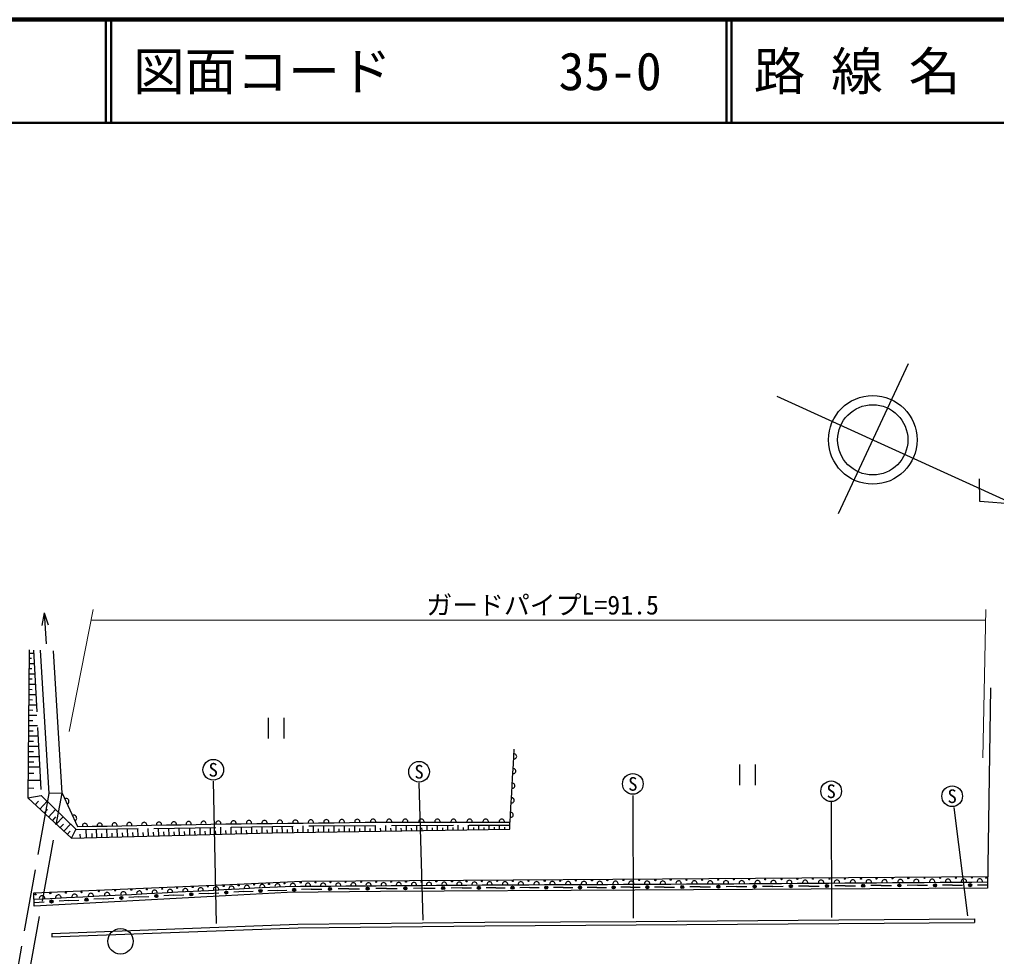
# Model space of a CAD drawing. Units: millimetres, scale not verified. Extents: x 40000 to 680000, y 20000 to 380000.
# Drawn here: x 109404 to 203860, y 289424 to 380000 of the extents above; entities that cross this region are included whole.
import ezdxf
from ezdxf.enums import TextEntityAlignment as Align

# ---------------------------------------------------------------- set-up
doc = ezdxf.new("R2010")
doc.units = ezdxf.units.MM
doc.header["$LTSCALE"] = 1000
doc.linetypes.add('DASHED', pattern=[7.5, 6, -1.5])
for name, color, linetype, lineweight in [('M-BGD', 7, 'Continuous', 25), ('M-BGD-EXST', 7, 'Continuous', 25), ('M-BMK-SRVR', 3, 'Continuous', 25), ('M-STR-HTXT', 7, 'Continuous', 13), ('M-TTL', 2, 'Continuous', 140), ('M-TTL-LINE', 7, 'Continuous', 50)]:
    doc.layers.add(name, color=color, linetype=linetype, lineweight=lineweight)
doc.layers.add('M-TTL-TXT', color=7, linetype='Continuous')
doc.styles.add('ＭＳ ゴシック', font='')
doc.styles.get('ＭＳ ゴシック').set_extended_font_data('MS Gothic')

msp = doc.modelspace()

# ---------------------------------------------------------------- linework, layer by layer
at = {"layer": 'M-BGD'}
for p, q in [((111776, 322645), (111558, 321427)), ((111776, 322645), (112157, 321468)), ((111776, 322645), (111981, 319652)), ((110331, 318750), (110782, 318747)), ((111406, 319019), (112228, 305193)), ((113512, 305209), (112699, 318956)), ((110323, 317751), (110833, 317746)), ((110327, 318250), (110567, 318249)), ((110315, 316751), (110885, 316746)), ((110319, 317251), (110589, 317248)), ((110307, 315751), (110936, 315745)), ((110311, 316251), (110611, 316248)), ((110299, 314751), (110988, 314745)), ((110303, 315251), (110633, 315248)), ((110291, 313751), (111039, 313745)), ((110295, 314251), (110654, 314248)), ((110283, 312751), (111091, 312744)), ((110287, 313251), (110676, 313247)), ((110275, 311751), (111142, 311744)), ((110279, 312251), (110698, 312247)), ((110270, 311251), (110719, 311247)), ((110262, 310251), (110741, 310247)), ((110266, 310751), (111194, 310743)), ((110254, 309251), (110763, 309247)), ((110258, 309751), (111245, 309743)), ((157212, 309474), (157131, 308061)), ((110246, 308251), (110784, 308246)), ((110250, 308751), (111297, 308742)), ((157131, 308061), (157049, 306647)), ((110789, 307102), (110237, 307106)), ((110242, 307751), (111348, 307742)), ((111416, 306432), (110232, 306442)), ((157049, 306647), (156968, 305233)), ((110798, 305677), (110225, 305681)), ((113512, 305209), (112228, 305193)), ((113512, 305209), (114258, 303596)), ((156968, 305233), (156887, 303819)), ((110218, 304751), (111490, 304982)), ((111242, 304446), (110919, 304098)), ((112066, 304422), (111373, 303677)), ((112108, 303641), (111785, 303294)), ((112217, 302892), (112892, 303618)), ((114258, 303596), (115005, 301983)), ((156887, 303819), (156806, 302405)), ((112583, 302551), (112917, 302910)), ((112949, 302211), (113609, 302920)), ((130841, 302255), (132338, 302272)), ((132338, 302272), (133834, 302289)), ((133834, 302289), (135331, 302306)), ((135331, 302306), (136827, 302323)), ((136827, 302323), (138324, 302341)), ((138324, 302341), (139820, 302358)), ((139820, 302358), (141317, 302375)), ((141317, 302375), (142813, 302392)), ((142813, 302392), (144368, 302393)), ((144368, 302393), (145923, 302395)), ((145923, 302395), (147477, 302396)), ((147477, 302396), (149032, 302398)), ((149032, 302398), (150587, 302399)), ((150587, 302399), (152142, 302401)), ((152142, 302401), (153697, 302402)), ((153697, 302402), (155251, 302404)), ((155251, 302404), (156806, 302405)), ((113315, 301870), (113641, 302221)), ((113682, 301530), (114326, 302223)), ((114299, 301544), (114006, 301228)), ((114414, 300849), (114854, 301708)), ((115005, 301983), (116439, 302009)), ((115812, 301699), (115834, 300887)), ((116439, 302009), (117873, 302034)), ((116877, 300916), (116855, 301716)), ((117376, 300929), (117366, 301327)), ((117876, 300943), (117855, 301733)), ((117873, 302034), (119307, 302060)), ((118376, 300956), (118365, 301349)), ((118876, 300970), (118855, 301749)), ((119307, 302060), (120741, 302085)), ((119376, 300983), (119365, 301370)), ((119875, 300997), (119855, 301765)), ((120375, 301011), (120365, 301392)), ((120741, 302085), (122175, 302111)), ((120875, 301024), (120855, 301782)), ((121375, 301038), (121365, 301414)), ((121875, 301051), (121854, 301798)), ((122175, 302111), (123609, 302136)), ((122375, 301065), (122364, 301435)), ((122874, 301078), (122854, 301814)), ((123374, 301092), (123364, 301457)), ((123609, 302136), (125043, 302162)), ((123874, 301106), (123854, 301831)), ((124374, 301119), (124364, 301479)), ((124874, 301133), (124854, 301847)), ((125043, 302162), (126477, 302187)), ((125373, 301146), (125364, 301501)), ((125873, 301160), (125854, 301863)), ((126373, 301173), (126364, 301522)), ((126477, 302187), (127911, 302212)), ((126873, 301187), (126854, 301880)), ((127373, 301201), (127363, 301544)), ((127872, 301214), (127854, 301896)), ((127911, 302212), (129345, 302238)), ((128372, 301228), (128363, 301566)), ((128872, 301241), (128854, 301912)), ((129345, 302238), (130841, 302255)), ((129372, 301255), (129363, 301588)), ((129872, 301268), (129854, 301929)), ((130372, 301282), (130363, 301609)), ((130871, 301296), (130854, 301945)), ((131371, 301309), (131362, 301631)), ((131871, 301323), (131854, 301961)), ((132371, 301336), (132362, 301653)), ((132871, 301350), (132854, 301978)), ((133370, 301363), (133362, 301675)), ((133875, 301377), (133853, 301994)), ((134323, 301384), (134318, 301693)), ((134822, 301392), (134813, 302010)), ((135322, 301400), (135317, 301709)), ((135822, 301408), (135812, 302026)), ((136322, 301416), (136317, 301725)), ((136822, 301424), (136812, 302042)), ((137322, 301432), (137317, 301741)), ((137822, 301440), (137812, 302059)), ((138322, 301448), (138317, 301754)), ((138822, 301456), (138812, 302062)), ((139322, 301464), (139317, 301764)), ((139822, 301472), (139812, 302066)), ((140322, 301480), (140317, 301774)), ((140822, 301488), (140812, 302069)), ((141322, 301496), (141317, 301783)), ((141822, 301504), (141813, 302072)), ((142322, 301512), (142317, 301793)), ((142821, 301520), (142813, 302075)), ((143321, 301528), (143317, 301802)), ((143821, 301536), (143813, 302078)), ((144321, 301544), (144317, 301812)), ((144821, 301552), (144813, 302081)), ((145321, 301560), (145317, 301821)), ((145821, 301568), (145813, 302084)), ((146321, 301576), (146317, 301831)), ((146821, 301584), (146813, 302088)), ((147321, 301592), (147317, 301840)), ((147821, 301600), (147813, 302091)), ((148321, 301608), (148317, 301850)), ((148821, 301616), (148813, 302094)), ((149321, 301624), (149317, 301860)), ((149821, 301632), (149813, 302097)), ((150321, 301640), (150317, 301869)), ((150820, 301648), (150813, 302100)), ((151320, 301656), (151317, 301879)), ((151820, 301664), (151813, 302103)), ((152320, 301672), (152317, 301888)), ((152820, 301680), (152813, 302106)), ((153320, 301688), (153317, 301898)), ((153820, 301696), (153813, 302109)), ((154320, 301704), (154317, 301907)), ((154820, 301712), (154814, 302113)), ((155320, 301720), (155317, 301917)), ((155820, 301728), (155814, 302116)), ((156320, 301736), (156317, 301926)), ((115242, 301255), (115253, 300872)), ((116381, 301302), (116392, 300902)), ((196877, 296586), (198412, 296598)), ((198412, 296598), (199946, 296609)), ((199946, 296609), (201481, 296620)), ((201481, 296620), (203016, 296631)), ((123210, 295579), (124696, 295657)), ((124696, 295657), (126182, 295734)), ((126182, 295734), (127669, 295811)), ((127669, 295811), (129155, 295888)), ((129155, 295888), (130641, 295966)), ((131078, 295696), (130113, 295646)), ((130641, 295966), (132127, 296043)), ((131078, 295696), (132008, 295728)), ((132127, 296043), (133613, 296120)), ((134334, 295810), (133403, 295778)), ((133613, 296120), (135100, 296197)), ((134334, 295810), (135264, 295843)), ((135100, 296197), (136563, 296208)), ((136563, 296208), (138026, 296219)), ((137589, 295925), (136659, 295893)), ((137589, 295925), (138632, 295934)), ((138026, 296219), (139489, 296229)), ((139489, 296229), (140952, 296240)), ((141238, 295957), (140196, 295948)), ((140952, 296240), (142415, 296250)), ((141238, 295957), (142281, 295965)), ((142415, 296250), (143878, 296261)), ((144888, 295988), (143845, 295979)), ((143878, 296261), (145341, 296271)), ((144888, 295988), (145930, 295997)), ((145341, 296271), (146804, 296282)), ((146804, 296282), (148267, 296293)), ((148537, 296019), (147494, 296010)), ((148267, 296293), (149731, 296303)), ((148537, 296019), (149579, 296028)), ((149731, 296303), (151194, 296314)), ((152186, 296050), (151143, 296041)), ((151194, 296314), (152657, 296324)), ((152186, 296050), (153116, 296054)), ((152657, 296324), (154120, 296335)), ((154120, 296335), (155583, 296345)), ((155443, 296063), (154512, 296059)), ((155443, 296063), (156373, 296066)), ((155583, 296345), (157109, 296353)), ((157109, 296353), (158635, 296360)), ((158700, 296076), (157769, 296072)), ((158635, 296360), (160161, 296367)), ((158700, 296076), (159630, 296079)), ((160161, 296367), (161686, 296375)), ((161957, 296088), (161026, 296085)), ((161686, 296375), (163212, 296382)), ((161957, 296088), (162887, 296092)), ((163212, 296382), (164738, 296389)), ((165214, 296101), (164283, 296097)), ((164738, 296389), (166264, 296397)), ((165214, 296101), (166144, 296105)), ((166264, 296397), (167790, 296404)), ((168470, 296114), (167540, 296110)), ((167790, 296404), (169316, 296411)), ((168470, 296114), (169401, 296118)), ((169316, 296411), (170842, 296419)), ((171727, 296127), (170797, 296123)), ((170842, 296419), (172367, 296426)), ((171727, 296127), (172727, 296134)), ((172367, 296426), (173893, 296433)), ((173893, 296433), (175419, 296441)), ((175226, 296152), (174227, 296145)), ((175226, 296152), (176226, 296159)), ((175419, 296441), (176945, 296448)), ((176945, 296448), (178471, 296455)), ((178725, 296177), (177726, 296170)), ((178471, 296455), (179997, 296463)), ((178725, 296177), (179725, 296184)), ((179997, 296463), (181531, 296474)), ((182224, 296202), (181225, 296195)), ((181531, 296474), (183066, 296485)), ((182224, 296202), (183224, 296209)), ((183066, 296485), (184600, 296496)), ((184600, 296496), (186135, 296508)), ((185724, 296227), (184724, 296220)), ((185724, 296227), (186723, 296235)), ((186135, 296508), (187670, 296519)), ((187670, 296519), (189204, 296530)), ((189223, 296253), (188223, 296246)), ((189204, 296530), (190739, 296541)), ((189223, 296253), (190222, 296260)), ((190739, 296541), (192273, 296553)), ((192722, 296278), (191722, 296271)), ((192273, 296553), (193808, 296564)), ((192722, 296278), (193721, 296285)), ((193808, 296564), (195343, 296575)), ((196221, 296303), (195221, 296296)), ((195343, 296575), (196877, 296586)), ((196221, 296303), (197191, 296306)), ((199616, 296313), (198646, 296310)), ((199616, 296313), (200586, 296316)), ((203011, 296324), (202041, 296321)), ((110796, 294959), (112369, 295037)), ((110807, 294652), (111773, 294701)), ((112369, 295037), (113943, 295114)), ((114186, 294826), (113221, 294776)), ((113943, 295114), (115517, 295192)), ((114186, 294826), (115151, 294875)), ((115517, 295192), (117090, 295270)), ((117564, 295000), (116599, 294950)), ((117090, 295270), (118664, 295347)), ((117564, 295000), (118530, 295049)), ((118664, 295347), (120238, 295425)), ((120943, 295174), (119977, 295124)), ((120238, 295425), (121724, 295502)), ((120943, 295174), (121908, 295223)), ((121724, 295502), (123210, 295579)), ((124321, 295348), (123356, 295298)), ((124321, 295348), (125286, 295397)), ((127700, 295522), (126734, 295472)), ((127700, 295522), (128665, 295571)), ((201728, 293055), (201730, 292705)), ((112527, 291656), (112540, 291306))]:
    msp.add_line(p, q, dxfattribs=at)
at = {"layer": 'M-BGD', "linetype": 'DASHED'}
for p, q in [((112228, 305193), (106343, 272163)), ((107583, 272621), (113512, 305209))]:
    msp.add_line(p, q, dxfattribs=at)
at = {"layer": 'M-BGD'}
for points in [[(110334, 319053), (110218, 304751), (114414, 300849), (133867, 301377), (156820, 301744), (156806, 302405)], [(203288, 315392), (203007, 296020), (168884, 295849), (144316, 295699), (135291, 295620), (129318, 295288), (110821, 294286), (110772, 295586), (129753, 296383), (136698, 296688), (152318, 296806), (171571, 296925), (203023, 297156)], [(112527, 291656), (136323, 292549), (154384, 292730), (169013, 292819), (188629, 292951), (201728, 293055)], [(112540, 291306), (136331, 292199), (154387, 292380), (169016, 292469), (188632, 292601), (201730, 292705)]]:
    msp.add_lwpolyline(points, dxfattribs=at)
at = {"layer": 'M-BGD', "linetype": 'DASHED'}
msp.add_lwpolyline([(110766, 319051), (111490, 304982), (114879, 301684), (137868, 302059), (156812, 302119)], dxfattribs=at)
at = {"layer": 'M-BGD'}
for centre, radius in [((136586, 296570), 50), ((138029, 296577), 50), ((139479, 296599), 50), ((140915, 296628), 50), ((142430, 296628), 50), ((143873, 296635), 50), ((145323, 296650), 50), ((146773, 296650), 50), ((148267, 296642), 50), ((149702, 296678), 50), ((151218, 296686), 50), ((152625, 296686), 50), ((154104, 296700), 50), ((155575, 296729), 50), ((157112, 296715), 50), ((158620, 296729), 50), ((160179, 296736), 50), ((161672, 296736), 50), ((163202, 296758), 50), ((164753, 296779), 50), ((166239, 296787), 50), ((167790, 296816), 50), ((169320, 296808), 50), ((170878, 296801), 50), ((172357, 296837), 50), ((173894, 296830), 50), ((175416, 296830), 50), ((176946, 296844), 50), ((178461, 296873), 50), ((179962, 296873), 50), ((181499, 296873), 50), ((183064, 296888), 50), ((184608, 296917), 50), ((186109, 296931), 50), ((187718, 296938), 50), ((189190, 296938), 50), ((190763, 296931), 50), ((192263, 296945), 50), ((193800, 296974), 50), ((195337, 296982), 50), ((196903, 297018), 50), ((198425, 297018), 50), ((199926, 297025), 50), ((201470, 297046), 50), ((202855, 297032), 50), ((115388, 295640), 50), ((117077, 295733), 50), ((118649, 295805), 50), ((120215, 295878), 50), ((121723, 295906), 50), ((123195, 295964), 50), ((124652, 296051), 50), ((126146, 296130), 50), ((127610, 296195), 50), ((129140, 296238), 50), ((129389, 295609), 150), ((129389, 295609), 99), ((129389, 295609), 49), ((130590, 296289), 50), ((132098, 296375), 50), ((132706, 295753), 150), ((132706, 295753), 99), ((132706, 295753), 49), ((133527, 296426), 50), ((135020, 296484), 50), ((135961, 295868), 150), ((135961, 295868), 99), ((135961, 295868), 49), ((139414, 295941), 150), ((139414, 295941), 99), ((139414, 295941), 49), ((143063, 295972), 150), ((143063, 295972), 99), ((143063, 295972), 49), ((146712, 296003), 150), ((146712, 296003), 99), ((146712, 296003), 49), ((150361, 296034), 150), ((150361, 296034), 99), ((150361, 296034), 49), ((153814, 296056), 150), ((153814, 296056), 99), ((153814, 296056), 49), ((157071, 296069), 150), ((157071, 296069), 99), ((157071, 296069), 49), ((160328, 296082), 150), ((160328, 296082), 99), ((160328, 296082), 49), ((163585, 296095), 150), ((163585, 296095), 99), ((163585, 296095), 49), ((166842, 296107), 150), ((166842, 296107), 99), ((166842, 296107), 49), ((170099, 296120), 150), ((170099, 296120), 99), ((170099, 296120), 49), ((173477, 296139), 150), ((173477, 296139), 99), ((173477, 296139), 49), ((176976, 296164), 150), ((176976, 296164), 99), ((176976, 296164), 49), ((180475, 296190), 150), ((180475, 296190), 99), ((180475, 296190), 49), ((183974, 296215), 150), ((183974, 296215), 99), ((183974, 296215), 49), ((187473, 296240), 150), ((187473, 296240), 99), ((187473, 296240), 49), ((190972, 296265), 150), ((190972, 296265), 99), ((190972, 296265), 49), ((194471, 296291), 150), ((194471, 296291), 99), ((194471, 296291), 49), ((197918, 296308), 150), ((197918, 296308), 99), ((197918, 296308), 49), ((201314, 296318), 150), ((201314, 296318), 99), ((201314, 296318), 49), ((110958, 295430), 50), ((112380, 295539), 50), ((112497, 294739), 150), ((112497, 294739), 99), ((112497, 294739), 49), ((113888, 295589), 50), ((115875, 294913), 150), ((115875, 294913), 99), ((115875, 294913), 49), ((119253, 295087), 150), ((119253, 295087), 99), ((119253, 295087), 49), ((122632, 295261), 150), ((122632, 295261), 99), ((122632, 295261), 49), ((126010, 295435), 150), ((126010, 295435), 99), ((126010, 295435), 49)]:
    msp.add_circle(centre, radius, dxfattribs=at)
for centre, radius, start, end in [((157228, 308764), 243, 253.10516, 100.32499), ((157147, 307350), 243, 253.10538, 100.3272), ((157066, 305936), 243, 253.10516, 100.32499), ((113889, 304404), 296, 294.10054, 115.5685), ((156985, 304523), 243, 253.10516, 100.32499), ((156904, 303109), 243, 253.10418, 100.32825), ((114635, 302791), 296, 294.10096, 115.56984), ((115721, 302051), 245, 348.11225, 193.92285), ((117155, 302076), 245, 348.11225, 193.92285), ((118589, 302102), 245, 348.11225, 193.92285), ((120023, 302127), 245, 348.11225, 193.92285), ((121457, 302153), 245, 348.11225, 193.92285), ((122891, 302178), 245, 348.11411, 193.92099), ((124325, 302204), 245, 348.11414, 193.92096), ((125759, 302229), 245, 348.11228, 193.92282), ((127193, 302255), 245, 348.11225, 193.92285), ((128627, 302280), 245, 348.11225, 193.92285), ((130093, 302293), 254, 350.13758, 191.17177), ((131589, 302310), 254, 350.13758, 191.17177), ((133086, 302327), 254, 350.13548, 191.17158), ((134582, 302344), 254, 350.13758, 191.17177), ((136078, 302361), 254, 350.13758, 191.17177), ((137575, 302378), 254, 350.13548, 191.17158), ((139071, 302395), 254, 350.13758, 191.17177), ((140568, 302412), 254, 350.13758, 191.17177), ((142064, 302430), 254, 350.13758, 191.17177), ((143591, 302431), 262, 351.69274, 188.4156), ((145145, 302432), 262, 351.69085, 188.41749), ((146700, 302434), 262, 351.6929, 188.41765), ((148255, 302435), 262, 351.69383, 188.41451), ((149810, 302437), 262, 351.69085, 188.41749), ((151364, 302438), 262, 351.6929, 188.41765), ((152919, 302440), 262, 351.6929, 188.41765), ((154474, 302441), 262, 351.69383, 188.41451), ((156029, 302442), 262, 351.69195, 188.4164), ((148999, 296349), 249, 348.62611, 192.20094), ((150462, 296359), 249, 348.62636, 192.20304), ((151925, 296370), 249, 348.62636, 192.20304), ((153388, 296381), 249, 348.62636, 192.20304), ((154851, 296391), 249, 348.62611, 192.20094), ((156346, 296391), 258, 350.85153, 189.6982), ((157872, 296399), 258, 350.85075, 189.69897), ((159397, 296406), 258, 350.85056, 189.69691), ((160923, 296413), 258, 350.85263, 189.69709), ((162449, 296421), 258, 350.85075, 189.69897), ((163975, 296428), 258, 350.84946, 189.69802), ((165501, 296435), 258, 350.85153, 189.6982), ((167027, 296443), 258, 350.85075, 189.69897), ((168553, 296450), 258, 350.85056, 189.69691), ((170078, 296457), 258, 350.85263, 189.69709), ((171604, 296464), 258, 350.85076, 189.69897), ((173130, 296472), 258, 350.84946, 189.69802), ((174656, 296479), 258, 350.85263, 189.69709), ((176182, 296486), 258, 350.85075, 189.69897), ((177708, 296494), 258, 350.85056, 189.69691), ((179234, 296501), 258, 350.85263, 189.69709), ((180764, 296509), 259, 351.31946, 189.52059), ((182298, 296520), 259, 351.32135, 189.5187), ((183833, 296532), 259, 351.32153, 189.52076), ((185367, 296543), 259, 351.32057, 189.51947), ((186902, 296554), 259, 351.32153, 189.52076), ((188437, 296565), 259, 351.31946, 189.52059), ((189971, 296577), 259, 351.32153, 189.52076), ((191506, 296588), 259, 351.32057, 189.51947), ((193040, 296599), 259, 351.32136, 189.51869), ((194575, 296610), 259, 351.32153, 189.52076), ((196110, 296622), 259, 351.31946, 189.52059), ((197644, 296633), 259, 351.32264, 189.51964), ((199179, 296644), 259, 351.31948, 189.52057), ((200713, 296656), 259, 351.32153, 189.52076), ((202248, 296667), 259, 351.31946, 189.52059), ((119449, 295421), 265, 355.21576, 190.43114), ((120978, 295511), 252, 352.14247, 193.81075), ((122464, 295588), 252, 352.14219, 193.80871), ((123951, 295665), 252, 352.14107, 193.80996), ((125437, 295743), 252, 352.14107, 193.80996), ((126923, 295820), 252, 352.1421, 193.80881), ((128409, 295897), 252, 352.1421, 193.80881), ((129895, 295974), 252, 352.14247, 193.81075), ((131382, 296052), 252, 352.14434, 193.80887), ((132868, 296129), 252, 352.14219, 193.80871), ((134354, 296206), 252, 352.14219, 193.80871), ((135831, 296254), 249, 348.62636, 192.20304), ((137294, 296264), 249, 348.62823, 192.20117), ((138757, 296275), 249, 348.62611, 192.20094), ((140220, 296285), 249, 348.62611, 192.20094), ((141683, 296296), 249, 348.62636, 192.20304), ((143146, 296306), 249, 348.62636, 192.20304), ((144609, 296317), 249, 348.62636, 192.20304), ((146072, 296328), 249, 348.62823, 192.20117), ((147536, 296338), 249, 348.62611, 192.20094), ((111581, 295033), 265, 355.21576, 190.43114), ((113155, 295111), 265, 355.21478, 190.43223), ((114728, 295188), 265, 355.21576, 190.43114), ((116302, 295266), 265, 355.21576, 190.43114), ((117875, 295343), 265, 355.21478, 190.43223)]:
    msp.add_arc(centre, radius, start, end, dxfattribs=at)
at = {"layer": 'M-BGD-EXST'}
for p, q in [((133451, 312497), (133451, 310497)), ((134951, 312497), (134951, 310497)), ((179017, 307970), (179017, 305970)), ((180517, 307970), (180517, 305970)), ((128139, 306355), (128423, 292599)), ((148020, 306225), (148403, 292927)), ((168707, 305000), (168724, 293133)), ((187885, 304343), (187904, 293196)), ((199744, 303841), (201066, 293355))]:
    msp.add_line(p, q, dxfattribs=at)
for centre, radius in [((128134, 307470), 1000), ((148035, 307281), 1000), ((168704, 306106), 1000), ((187878, 305393), 1000), ((199576, 304916), 1000), ((119169, 290888), 1230)]:
    msp.add_circle(centre, radius, dxfattribs=at)
at = {"layer": 'M-BMK-SRVR'}
msp.add_line((195336, 346731), (188556, 332202), dxfattribs=at)
msp.add_lwpolyline([(182615, 343584), (205577, 333155), (202254, 333400), (202215, 335605)], dxfattribs=at)
for radius in [4284, 3397]:
    msp.add_circle((191900, 339367), radius, dxfattribs=at)
at = {"layer": 'M-STR-HTXT'}
for p, q in [((116509, 322965), (114190, 311166)), ((202828, 322965), (202532, 308625)), ((202807, 321926), (116307, 321935))]:
    msp.add_line(p, q, dxfattribs=at)
at = {"layer": 'M-TTL'}
msp.add_line((680000, 380000), (40000, 380000), dxfattribs=at)
at = {"layer": 'M-TTL-LINE'}
for p, q in [((117750, 380000), (117750, 370000)), ((118250, 380000), (118250, 370000)), ((177750, 380000), (177750, 370000)), ((178250, 380000), (178250, 370000)), ((40000, 370000), (680000, 370000))]:
    msp.add_line(p, q, dxfattribs=at)

# ---------------------------------------------------------------- texts
at = {"layer": 'M-BGD-EXST', "style": 'ＭＳ ゴシック'}
for p in [(128134, 307470), (148035, 307281), (168704, 306106), (187878, 305393), (199576, 304916)]:
    msp.add_text('S', height=1320, dxfattribs=at).set_placement(p, align=Align.MIDDLE_CENTER)
at = {"layer": 'M-STR-HTXT', "style": 'ＭＳ ゴシック'}
msp.add_text('ガードパイプL=91.5', height=1833, dxfattribs=at).set_placement((159978, 321931), align=Align.BOTTOM_CENTER)
at = {"layer": 'M-TTL-TXT', "style": 'ＭＳ ゴシック'}
for s, p in [('図面コード', (120380, 375000)), ('路 線 名', (180380, 375000)), ('35-0', (161521, 375000))]:
    msp.add_text(s, height=3666, dxfattribs=at).set_placement(p, align=Align.MIDDLE_LEFT)

doc.saveas('drawing.dxf')
